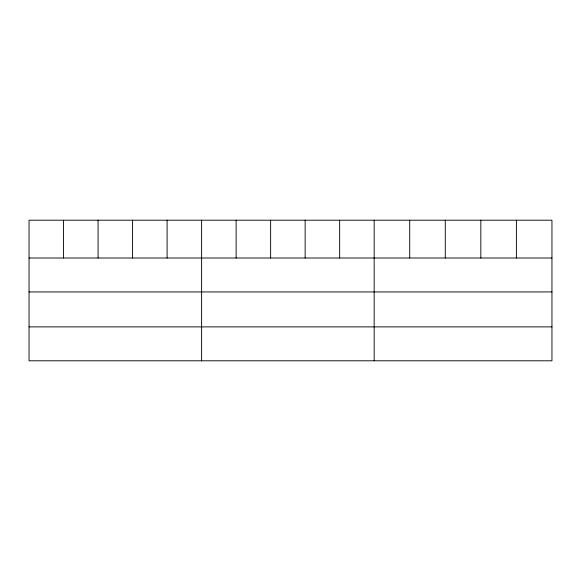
<?xml version="1.0" encoding="UTF-8"?>
<svg xmlns="http://www.w3.org/2000/svg" width="581" height="581" viewBox="0 0 581 581"><rect width="100%" height="100%" fill="white"/><g stroke="black" fill="none" stroke-linecap="round" stroke-linejoin="round"><path stroke-width="0.87" d="M551.95 291.931L551.95 220.206L29.05 220.206L29.05 360.794L551.95 360.794L551.95 291.931L29.05 291.931M29.05 258.015L551.95 258.015M29.05 326.878L551.95 326.878M516.393 220.206L516.393 258.015M480.836 220.206L480.836 258.015M445.278 220.206L445.278 258.015M409.721 220.206L409.721 258.015M374.164 220.206L374.164 360.794M339.653 220.206L339.653 258.015M305.141 220.206L305.141 258.015M270.63 220.206L270.63 258.015M236.118 220.206L236.118 258.015M201.607 220.206L201.607 360.794M167.096 220.206L167.096 258.015M132.584 220.206L132.584 258.015M98.073 220.206L98.073 258.015M63.561 220.206L63.561 258.015"/></g></svg>
